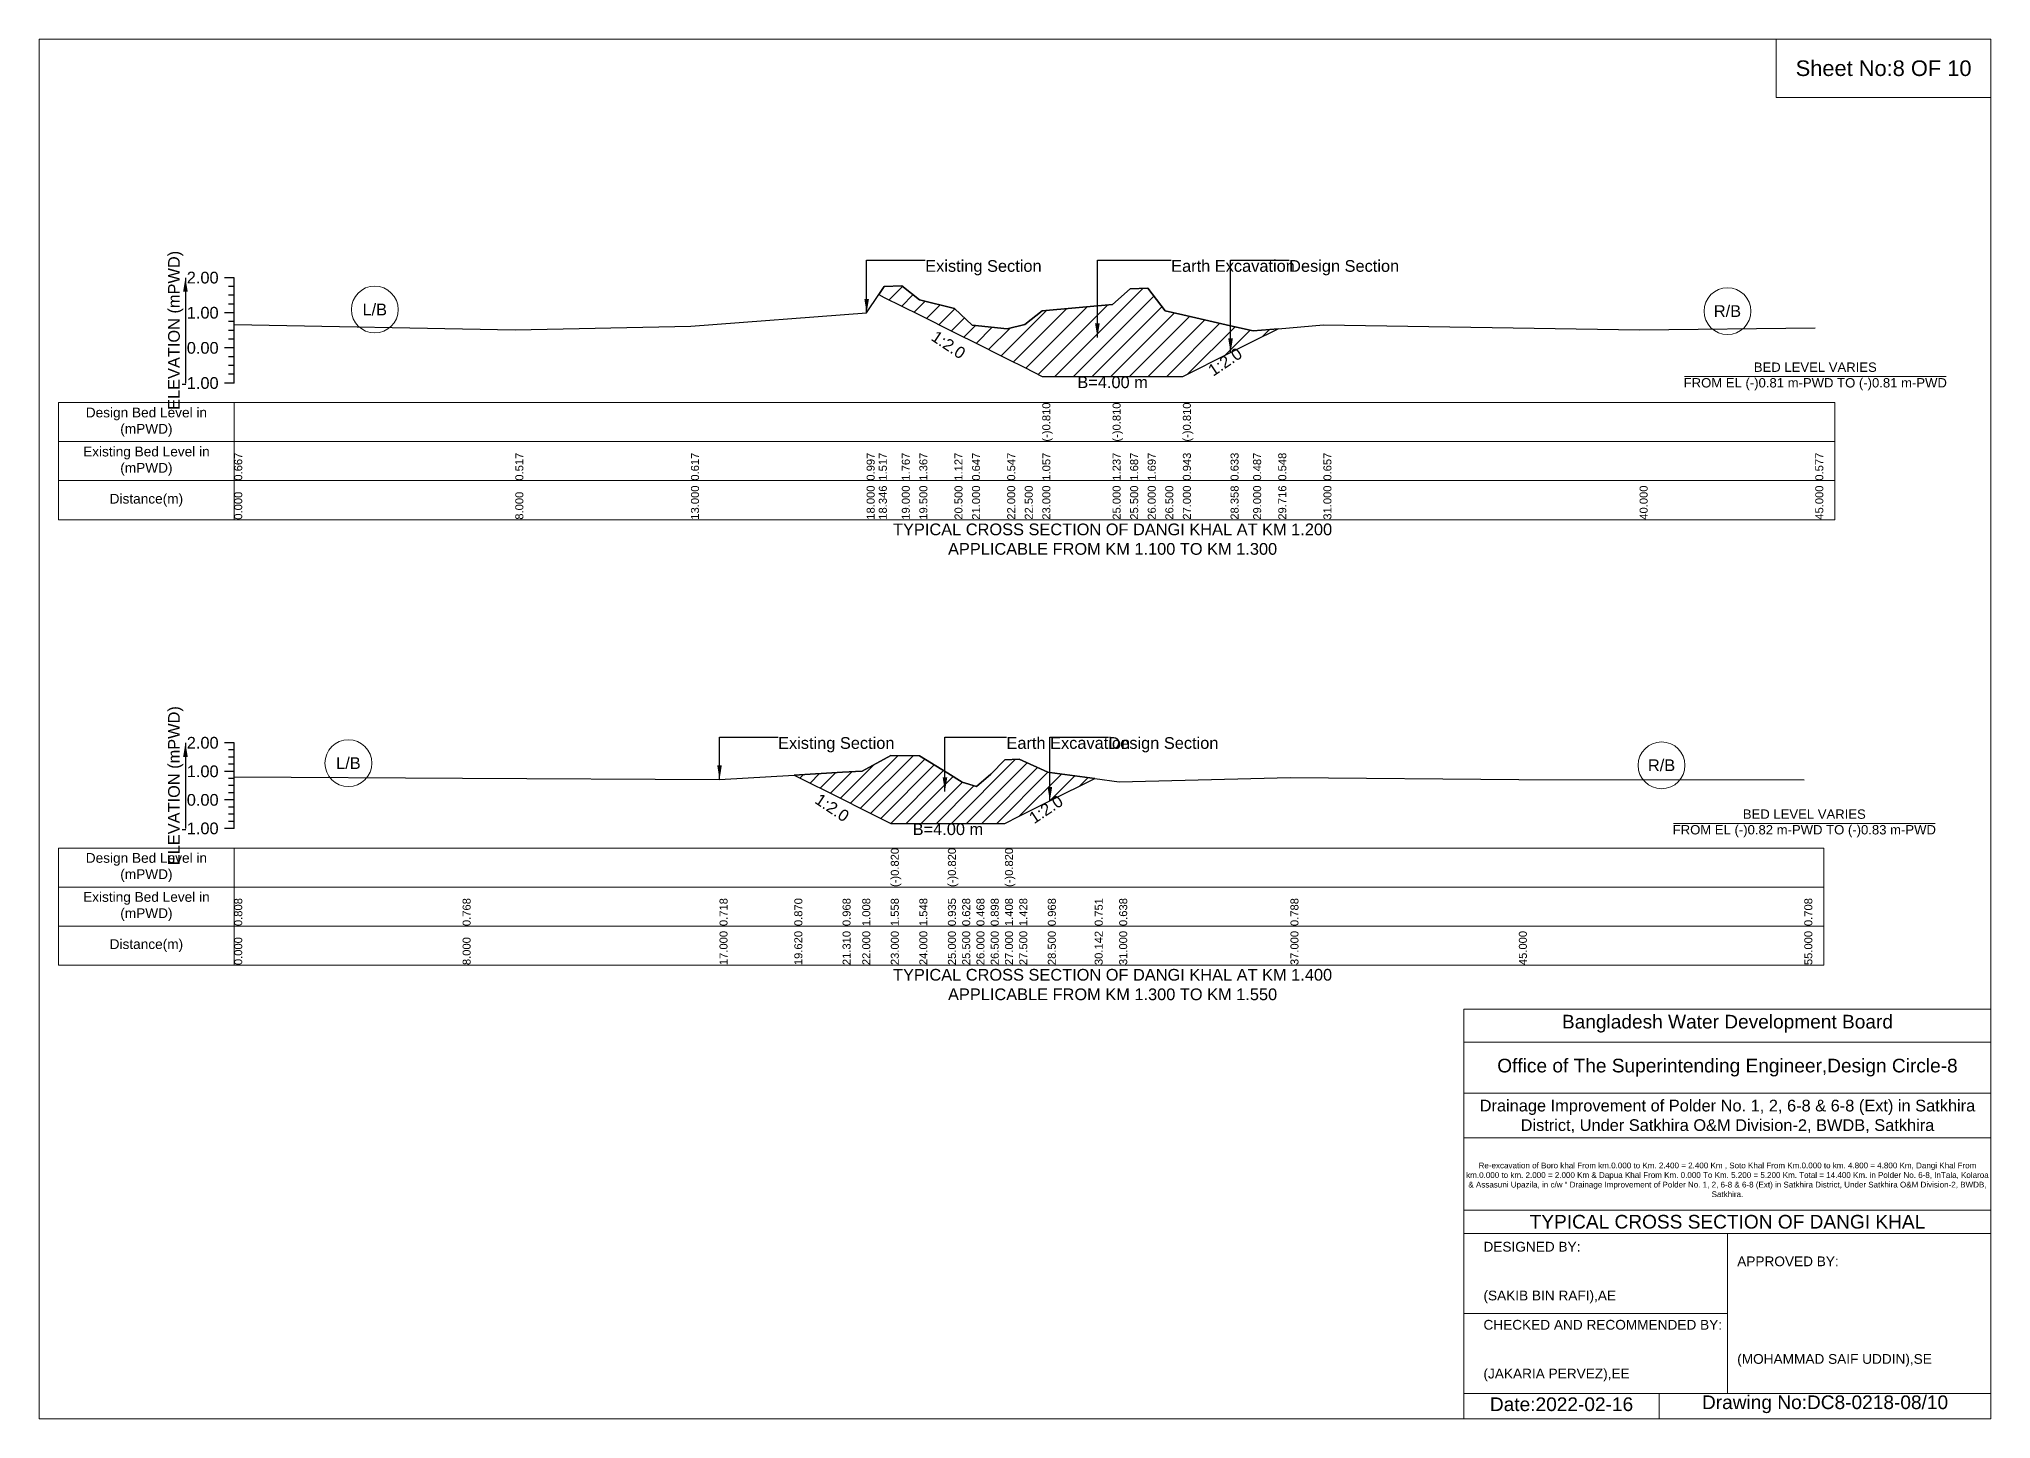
# Model space of a CAD drawing. Header units: inches. Extents: x 91000 to 408000, y -5656 to 0.
# Drawn here: x 300000 to 308000, y -5656 to 0 of the extents above; entities that cross this region are included whole.
import ezdxf

# ---------------------------------------------------------------- set-up
doc = ezdxf.new("R2010")
doc.units = ezdxf.units.IN
doc.header["$LTSCALE"] = 7
doc.header["$MEASUREMENT"] = 0
for name, color, linetype, lineweight in [('Cross section Data Border', 7, 'Continuous', 9), ('Cross Section Labels', 7, 'Continuous', 9), ('Existing_Bed_Level for Xsection', 7, 'Continuous', 25)]:
    doc.layers.add(name, color=color, linetype=linetype, lineweight=lineweight)
doc.styles.get("Standard").update_dxf_attribs({"font": 'arial.ttf'})
doc.dimstyles.get("Standard").update_dxf_attribs({"dimtxt": 45, "dimasz": 58, "dimexe": 0.18, "dimexo": 0.0625, "dimgap": 0.09, "dimtad": 0, "dimtih": 1, "dimtoh": 1, "dimdec": 4, "dimzin": 0, "dimdsep": 46, "dimtxsty": 'Standard', "dimcen": 0.09, "dimadec": 0, "dimazin": 0, "dimtfac": 1, "dimtdec": 4, "dimtofl": 0, "dimtmove": 0, "dimatfit": 3, "dimfxl": 1, "dimtolj": 1, "dimtzin": 0, "dimarcsym": 0})

msp = doc.modelspace()

# ---------------------------------------------------------------- hatches: boundary and pattern name
at = {"layer": 'Existing_Bed_Level for Xsection'}
h = msp.add_hatch(dxfattribs=at)
h.set_pattern_fill('ANSI31', color=256, scale=432, style=0)
h.paths.add_polyline_path([(303441.896, -1047.716), (303464, -1058.768), (303536, -1094.768), (303608, -1130.768), (303752, -1202.768), (303776.948, -1215.242), (303824, -1238.768), (303968, -1310.768), (304040, -1346.768), (304112, -1382.768), (304400, -1382.768), (304472, -1382.768), (304544, -1382.768), (304616, -1382.768), (304688, -1382.768), (304883.52771, -1285.00414), (304976, -1238.768), (305079.05542, -1187.24029), (304976, -1196), (304883.52771, -1174.91632), (304688, -1130.336), (304616, -1113.92), (304544, -1021.76), (304472, -1023.2), (304400, -1088), (304112, -1113.92), (304040, -1170.08), (303968, -1187.36), (303824, -1172.96), (303776.948, -1127.79008), (303752, -1103.84), (303608, -1069.28), (303536, -1011.68), (303464, -1014.56)])
h = msp.add_hatch(dxfattribs=at)
h.set_pattern_fill('ANSI31', color=256, scale=351, style=0)
h.paths.add_polyline_path([(303095.54839, -3016.97019), (303293.27419, -3115.8331), (303374, -3156.196), (303491, -3214.696), (303608, -3214.696), (303725, -3214.696), (303783.5, -3214.696), (303842, -3214.696), (303900.5, -3214.696), (303959, -3214.696), (304017.5, -3185.446), (304134.5, -3126.946), (304142.8307, -3122.78065), (304326.66139, -3030.8653), (304142.8307, -3006.59965), (304134.5, -3005.5), (304017.5, -2951.68), (303959, -2954.02), (303900.5, -3013.69), (303842, -3064), (303783.5, -3045.28), (303725, -3009.4), (303608, -2937.64), (303491, -2936.47), (303374, -3000.82), (303293.27419, -3005.5021)])

# ---------------------------------------------------------------- linework, layer by layer
at = {"layer": 'Cross section Data Border'}
for points in [[(300080, -1490.128), (307360, -1490.128), (307360, -1970.128), (300080, -1970.128)], [(300080, -3315.756), (307315, -3315.756), (307315, -3795.756), (300080, -3795.756)]]:
    msp.add_lwpolyline(points, close=True, dxfattribs=at)
for points in [[(300800, -1490.128), (300800, -1970.128)], [(300080, -1650.128), (307360, -1650.128)], [(300080, -1810.128), (307360, -1810.128)], [(300800, -3315.756), (300800, -3795.756)], [(300080, -3475.756), (307315, -3475.756)], [(300080, -3635.756), (307315, -3635.756)]]:
    msp.add_lwpolyline(points, dxfattribs=at)
at = {"layer": 'Cross Section Labels'}
for points in [[(300000, 0), (308000, 0), (308000, -5656), (300000, -5656)], [(307120, 0), (308000, 0), (308000, -240), (307120, -240)]]:
    msp.add_lwpolyline(points, close=True, dxfattribs=at)
for points in [[(306744.19427, -1382.768), (307815.80573, -1382.768)], [(306699.19427, -3214.696), (307770.80573, -3214.696)], [(305840, -5656), (305840, -3976), (308000, -3976)], [(305840, -4112), (308000, -4112)], [(305840, -4320), (308000, -4320)], [(305840, -4504), (308000, -4504)], [(305840, -4800), (308000, -4800)], [(305840, -4896), (308000, -4896)], [(306920, -4896), (306920, -5552)], [(305840, -5224), (306920, -5224)], [(305840, -5552), (308000, -5552)], [(306640, -5552), (306640, -5656)]]:
    msp.add_lwpolyline(points, dxfattribs=at)
for centre in [(301376, -1108.88), (306920, -1115.36), (301268, -2968.06), (306650, -2976.835)]:
    msp.add_circle(centre, 96, dxfattribs=at)
at = {"layer": 'Existing_Bed_Level for Xsection'}
for points in [[(300800, -978.128), (300760, -978.128)], [(300800, -1014.128), (300776, -1014.128)], [(300800, -1410.128), (300800, -1266.128), (300800, -1122.128), (300800, -978.128)], [(300800, -1170.08), (301952, -1191.68), (302672, -1177.28), (303392, -1122.56), (303441.896, -1047.716), (303464, -1014.56), (303536, -1011.68), (303608, -1069.28), (303752, -1103.84), (303776.948, -1127.79008), (303824, -1172.96), (303968, -1187.36), (304040, -1170.08), (304112, -1113.92), (304112, -1113.92), (304400, -1088), (304400, -1088), (304472, -1023.2), (304544, -1021.76), (304616, -1113.92), (304688, -1130.336), (304688, -1130.336), (304883.52771, -1174.91632), (304976, -1196), (305079.05542, -1187.24029), (305264, -1171.52), (306560, -1191.68), (307280, -1183.04)], [(300800, -1050.128), (300776, -1050.128)], [(300800, -1086.128), (300776, -1086.128)], [(300800, -1122.128), (300760, -1122.128)], [(300800, -1158.128), (300776, -1158.128)], [(300800, -1194.128), (300776, -1194.128)], [(300800, -1266.128), (300760, -1266.128)], [(300800, -1230.128), (300776, -1230.128)], [(300800, -1302.128), (300776, -1302.128)], [(300800, -1338.128), (300776, -1338.128)], [(300800, -1410.128), (300760, -1410.128)], [(300800, -1374.128), (300776, -1374.128)], [(300800, -2884.756), (300760, -2884.756)], [(300800, -2914.006), (300776, -2914.006)], [(300800, -2943.256), (300776, -2943.256)], [(300800, -3235.756), (300800, -3118.756), (300800, -3001.756), (300800, -2884.756)], [(300800, -3024.22), (301736, -3028.9), (302789, -3034.75), (303095.54839, -3016.97019), (303293.27419, -3005.5021), (303374, -3000.82), (303491, -2936.47), (303491, -2936.47), (303608, -2937.64), (303725, -3009.4), (303725, -3009.4), (303783.5, -3045.28), (303842, -3064), (303900.5, -3013.69), (303959, -2954.02), (303959, -2954.02), (304017.5, -2951.68), (304134.5, -3005.5), (304142.8307, -3006.59965), (304326.66139, -3030.8653), (304427, -3044.11), (305129, -3026.56), (306065, -3034.75), (307235, -3035.92)], [(300800, -3001.756), (300760, -3001.756)], [(300800, -2972.506), (300776, -2972.506)], [(300800, -3031.006), (300776, -3031.006)], [(300800, -3118.756), (300760, -3118.756)], [(300800, -3060.256), (300776, -3060.256)], [(300800, -3089.506), (300776, -3089.506)], [(300800, -3148.006), (300776, -3148.006)], [(300800, -3177.256), (300776, -3177.256)], [(300800, -3235.756), (300760, -3235.756)], [(300800, -3206.506), (300776, -3206.506)]]:
    msp.add_lwpolyline(points, dxfattribs=at)
for points in [[(303441.896, -1047.716), (303464, -1058.768), (303536, -1094.768), (303608, -1130.768), (303752, -1202.768), (303776.948, -1215.242), (303824, -1238.768), (303968, -1310.768), (304040, -1346.768), (304112, -1382.768), (304112, -1382.768), (304400, -1382.768), (304400, -1382.768), (304472, -1382.768), (304544, -1382.768), (304616, -1382.768), (304688, -1382.768), (304688, -1382.768), (304883.52771, -1285.00414), (304976, -1238.768), (305079.05542, -1187.24029), (305079.05542, -1187.24029), (305079.05542, -1187.24029), (304976, -1196), (304883.52771, -1174.91632), (304688, -1130.336), (304688, -1130.336), (304616, -1113.92), (304544, -1021.76), (304472, -1023.2), (304400, -1088), (304400, -1088), (304112, -1113.92), (304112, -1113.92), (304040, -1170.08), (303968, -1187.36), (303824, -1172.96), (303776.948, -1127.79008), (303752, -1103.84), (303608, -1069.28), (303536, -1011.68), (303464, -1014.56)], [(303095.54839, -3016.97019), (303293.27419, -3115.8331), (303374, -3156.196), (303491, -3214.696), (303491, -3214.696), (303608, -3214.696), (303725, -3214.696), (303725, -3214.696), (303783.5, -3214.696), (303842, -3214.696), (303900.5, -3214.696), (303959, -3214.696), (303959, -3214.696), (304017.5, -3185.446), (304134.5, -3126.946), (304142.8307, -3122.78065), (304326.66139, -3030.8653), (304142.8307, -3006.59965), (304134.5, -3005.5), (304017.5, -2951.68), (303959, -2954.02), (303959, -2954.02), (303900.5, -3013.69), (303842, -3064), (303783.5, -3045.28), (303725, -3009.4), (303725, -3009.4), (303608, -2937.64), (303491, -2936.47), (303491, -2936.47), (303374, -3000.82), (303293.27419, -3005.5021)]]:
    msp.add_lwpolyline(points, close=True, dxfattribs=at)

# ---------------------------------------------------------------- texts
at = {"layer": 'Cross section Data Border', "char_height": 40, "width": 640, "attachment_point": 5}
for s, insert in [('Design Bed Level in (mPWD)', (300440, -1570.128)), ('Existing Bed Level in (mPWD)', (300440, -1730.128)), ('Distance(m)', (300440, -1890.128)), ('Design Bed Level in (mPWD)', (300440, -3395.756)), ('Existing Bed Level in (mPWD)', (300440, -3555.756)), ('Distance(m)', (300440, -3715.756))]:
    msp.add_mtext(s, dxfattribs=dict(at, insert=insert))
at = {"layer": 'Cross Section Labels'}
for s, insert, char_height, attachment_point in [('Sheet No:8 OF 10', (307560, -120), 64, 5), ('Existing Section', (303632, -906.128), 48, 1), ('Earth Excavation', (304640, -906.128), 48, 1), ('Design Section', (305123.52771, -906.128), 48, 1), ('L/B', (301376, -1108.88), 48, 5), ('R/B', (306920, -1115.36), 48, 5), ('BED LEVEL VARIES ^JFROM EL (-)0.81 m-PWD TO (-)0.81 m-PWD', (307280, -1382.768), 38.4, 5), ('B=4.00 m', (304400, -1382.768), 48, 2), ('TYPICAL CROSS SECTION OF DANGI KHAL AT KM 1.200^JAPPLICABLE FROM KM 1.100 TO KM 1.300', (304400, -2050.128), 48, 5), ('Existing Section', (303029, -2861.356), 48, 1), ('Earth Excavation', (303965, -2861.356), 48, 1), ('Design Section', (304382.8307, -2861.356), 48, 1), ('L/B', (301268, -2968.06), 48, 5), ('R/B', (306650, -2976.835), 48, 5), ('BED LEVEL VARIES ^JFROM EL (-)0.82 m-PWD TO (-)0.83 m-PWD', (307235, -3214.696), 38.4, 5), ('B=4.00 m', (303725, -3214.696), 48, 2), ('TYPICAL CROSS SECTION OF DANGI KHAL AT KM 1.400^JAPPLICABLE FROM KM 1.300 TO KM 1.550', (304400, -3875.756), 48, 5), ('Bangladesh Water Development Board', (306920, -4036), 56, 5), ('Office of The Superintending Engineer,Design Circle-8', (306920, -4216), 56, 5)]:
    msp.add_mtext(s, dxfattribs=dict(at, insert=insert, char_height=char_height, attachment_point=attachment_point))
at = {"layer": 'Cross Section Labels', "char_height": 48, "attachment_point": 2}
for insert, rotation in [((303740.948, -1233.242), 326.309932474), ((304847.52771, -1303.00414), 33.690067526), ((303264.02419, -3130.4581), 326.309932474), ((304113.5807, -3137.40565), 33.690067526)]:
    msp.add_mtext('1:2.0', dxfattribs=dict(at, insert=insert, rotation=rotation))
at = {"layer": 'Cross Section Labels'}
for s, insert, char_height, width, attachment_point in [('Drainage Improvement of Polder No. 1, 2, 6-8 & 6-8 (Ext) in Satkhira District, Under Satkhira O&M Division-2, BWDB, Satkhira', (306920, -4416), 48, 2240, 5), ('Re-excavation of Boro khal From km.0.000 to Km. 2.400 = 2.400 Km , Soto Khal From Km.0.000 to km. 4.800 = 4.800 Km, Dangi Khal From km.0.000 to km. 2.000 = 2.000 Km & Dapua Khal From Km. 0.000 To Km. 5.200 = 5.200 Km. Total = 14.400 Km. in Polder No. 6-8, InTala, Kolaroa & Assasuni Upazila, in c/w “ Drainage Improvement of Polder No. 1, 2, 6-8 & 6-8 (Ext) in Satkhira District, Under Satkhira O&M Division-2, BWDB, Satkhira.', (306920, -4676), 23.56497918, 2160, 5), ('TYPICAL CROSS SECTION OF DANGI KHAL', (306920, -4848), 56, 2240, 5), ('DESIGNED BY:^J^J^J(SAKIB BIN RAFI),AE', (305920, -5056), 40, 1120, 4), ('APPROVED BY:^J^J^J^J^J^J(MOHAMMAD SAIF UDDIN),SE', (306960, -5216), 40, 1120, 4), ('CHECKED AND RECOMMENDED BY:^J^J^J(JAKARIA PERVEZ),EE', (305920, -5376), 40, 1120, 4), ('Date:2022-02-16', (306240, -5596), 56, 1120, 5), ('Drawing No:DC8-0218-08/10', (307320, -5596), 56, 1760, 5)]:
    msp.add_mtext(s, dxfattribs=dict(at, insert=insert, char_height=char_height, width=width, attachment_point=attachment_point))
at = {"layer": 'Existing_Bed_Level for Xsection', "rotation": 90}
for s, insert, char_height, attachment_point in [('ELEVATION (mPWD)', (300560, -1194.128), 48, 5), ('(-)0.810', (304112, -1650.128), 32.8, 1), ('(-)0.810', (304400, -1650.128), 32.8, 1), ('(-)0.810', (304688, -1650.128), 32.8, 1), ('0.667', (300800, -1810.128), 32.8, 1), ('0.517', (301952, -1810.128), 32.8, 1), ('0.617', (302672, -1810.128), 32.8, 1), ('0.997', (303392, -1810.128), 32.8, 1), ('1.517', (303441.896, -1810.128), 32.8, 1), ('1.767', (303536, -1810.128), 32.8, 1), ('1.367', (303608, -1810.128), 32.8, 1), ('1.127', (303752, -1810.128), 32.8, 1), ('0.647', (303824, -1810.128), 32.8, 1), ('0.547', (303968, -1810.128), 32.8, 1), ('1.057', (304112, -1810.128), 32.8, 1), ('1.237', (304400, -1810.128), 32.8, 1), ('1.687', (304472, -1810.128), 32.8, 1), ('1.697', (304544, -1810.128), 32.8, 1), ('0.943', (304688, -1810.128), 32.8, 1), ('0.633', (304883.52771, -1810.128), 32.8, 1), ('0.487', (304976, -1810.128), 32.8, 1), ('0.548', (305079.05542, -1810.128), 32.8, 1), ('0.657', (305264, -1810.128), 32.8, 1), ('0.577', (307280, -1810.128), 32.8, 1), ('13.000', (302672, -1970.128), 32.8, 1), ('18.000', (303392, -1970.128), 32.8, 1), ('18.346', (303441.896, -1970.128), 32.8, 1), ('19.000', (303536, -1970.128), 32.8, 1), ('19.500', (303608, -1970.128), 32.8, 1), ('20.500', (303752, -1970.128), 32.8, 1), ('21.000', (303824, -1970.128), 32.8, 1), ('22.000', (303968, -1970.128), 32.8, 1), ('22.500', (304040, -1970.128), 32.8, 1), ('23.000', (304112, -1970.128), 32.8, 1), ('25.000', (304400, -1970.128), 32.8, 1), ('25.500', (304472, -1970.128), 32.8, 1), ('26.000', (304544, -1970.128), 32.8, 1), ('26.500', (304616, -1970.128), 32.8, 1), ('27.000', (304688, -1970.128), 32.8, 1), ('28.358', (304883.52771, -1970.128), 32.8, 1), ('29.000', (304976, -1970.128), 32.8, 1), ('29.716', (305079.05542, -1970.128), 32.8, 1), ('31.000', (305264, -1970.128), 32.8, 1), ('40.000', (306560, -1970.128), 32.8, 1), ('45.000', (307280, -1970.128), 32.8, 1), ('0.000', (300800, -1970.128), 32.8, 1), ('8.000', (301952, -1970.128), 32.8, 1), ('ELEVATION (mPWD)', (300560, -3060.256), 48, 5), ('(-)0.820', (303491, -3475.756), 32.8, 1), ('(-)0.820', (303725, -3475.756), 32.8, 1), ('(-)0.820', (303959, -3475.756), 32.8, 1), ('0.808', (300800, -3635.756), 32.8, 1), ('0.768', (301736, -3635.756), 32.8, 1), ('0.718', (302789, -3635.756), 32.8, 1), ('0.870', (303095.54839, -3635.756), 32.8, 1), ('0.968', (303293.27419, -3635.756), 32.8, 1), ('1.008', (303374, -3635.756), 32.8, 1), ('1.558', (303491, -3635.756), 32.8, 1), ('1.548', (303608, -3635.756), 32.8, 1), ('0.935', (303725, -3635.756), 32.8, 1), ('0.628', (303783.5, -3635.756), 32.8, 1), ('0.468', (303842, -3635.756), 32.8, 1), ('0.898', (303900.5, -3635.756), 32.8, 1), ('1.408', (303959, -3635.756), 32.8, 1), ('1.428', (304017.5, -3635.756), 32.8, 1), ('0.968', (304134.5, -3635.756), 32.8, 1), ('0.751', (304326.66139, -3635.756), 32.8, 1), ('0.638', (304427, -3635.756), 32.8, 1), ('0.788', (305129, -3635.756), 32.8, 1), ('0.708', (307235, -3635.756), 32.8, 1), ('17.000', (302789, -3795.756), 32.8, 1), ('19.620', (303095.54839, -3795.756), 32.8, 1), ('21.310', (303293.27419, -3795.756), 32.8, 1), ('22.000', (303374, -3795.756), 32.8, 1), ('23.000', (303491, -3795.756), 32.8, 1), ('24.000', (303608, -3795.756), 32.8, 1), ('25.000', (303725, -3795.756), 32.8, 1), ('25.500', (303783.5, -3795.756), 32.8, 1), ('26.000', (303842, -3795.756), 32.8, 1), ('26.500', (303900.5, -3795.756), 32.8, 1), ('27.000', (303959, -3795.756), 32.8, 1), ('27.500', (304017.5, -3795.756), 32.8, 1), ('28.500', (304134.5, -3795.756), 32.8, 1), ('30.142', (304326.66139, -3795.756), 32.8, 1), ('31.000', (304427, -3795.756), 32.8, 1), ('37.000', (305129, -3795.756), 32.8, 1), ('45.000', (306065, -3795.756), 32.8, 1), ('55.000', (307235, -3795.756), 32.8, 1), ('0.000', (300800, -3795.756), 32.8, 1), ('8.000', (301736, -3795.756), 32.8, 1)]:
    msp.add_mtext(s, dxfattribs=dict(at, insert=insert, char_height=char_height, attachment_point=attachment_point))
at = {"layer": 'Existing_Bed_Level for Xsection', "char_height": 48, "attachment_point": 6}
for s, insert in [('2.00', (300736, -978.128)), ('1.00', (300736, -1122.128)), ('0.00', (300736, -1266.128)), ('-1.00', (300736, -1410.128)), ('2.00', (300736, -2884.756)), ('1.00', (300736, -3001.756)), ('0.00', (300736, -3118.756)), ('-1.00', (300736, -3235.756))]:
    msp.add_mtext(s, dxfattribs=dict(at, insert=insert))

# ---------------------------------------------------------------- leaders
at = {"layer": 'Cross Section Labels', "annotation_type": 0, "has_hookline": 1, "hookline_direction": 0}
for points, text_width in [([(303392, -1122.56), (303392, -906.128), (303631.91, -906.128)], 467.16508), ([(304337.66461, -1223.38049), (304337.66461, -906.128), (304639.91, -906.128)], 496.99318), ([(304883.52771, -1285.00414), (304883.52771, -906.128), (305123.43771, -906.128)], 441.23329), ([(302789, -3034.75), (302789, -2861.356), (303028.91, -2861.356)], 467.16508), ([(303712.94016, -3083.83331), (303712.94016, -2861.356), (303964.91, -2861.356)], 496.99318), ([(304142.8307, -3122.78065), (304142.8307, -2861.356), (304382.7407, -2861.356)], 441.23329)]:
    msp.add_leader(points, dimstyle='Standard', override={"dimasz": 57.6}, dxfattribs=dict(at, text_width=text_width))
at = {"layer": 'Existing_Bed_Level for Xsection'}
for points in [[(300600, -978.128), (300600, -1410.128)], [(300600, -2884.756), (300600, -3235.756)]]:
    msp.add_leader(points, dimstyle='Standard', override={"dimasz": 57.6}, dxfattribs=at)

doc.saveas('drawing.dxf')
